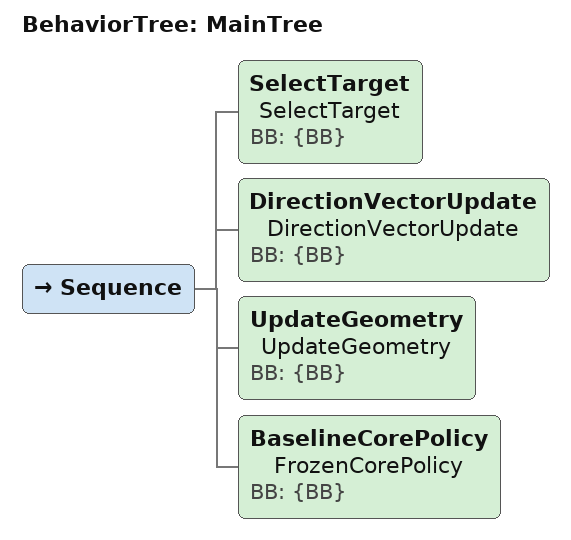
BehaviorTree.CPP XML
<?xml version="1.0" encoding="UTF-8"?>
<root main_tree_to_execute="MainTree">
  <BehaviorTree ID="MainTree">
    <Sequence>
      <SelectTarget name="SelectTarget" BB="{BB}"/>
      <DirectionVectorUpdate name="DirectionVectorUpdate" BB="{BB}"/>
      <UpdateGeometry name="UpdateGeometry" BB="{BB}"/>
      <BaselineCorePolicy name="FrozenCorePolicy" BB="{BB}"/>
    </Sequence>
  </BehaviorTree>
</root>
